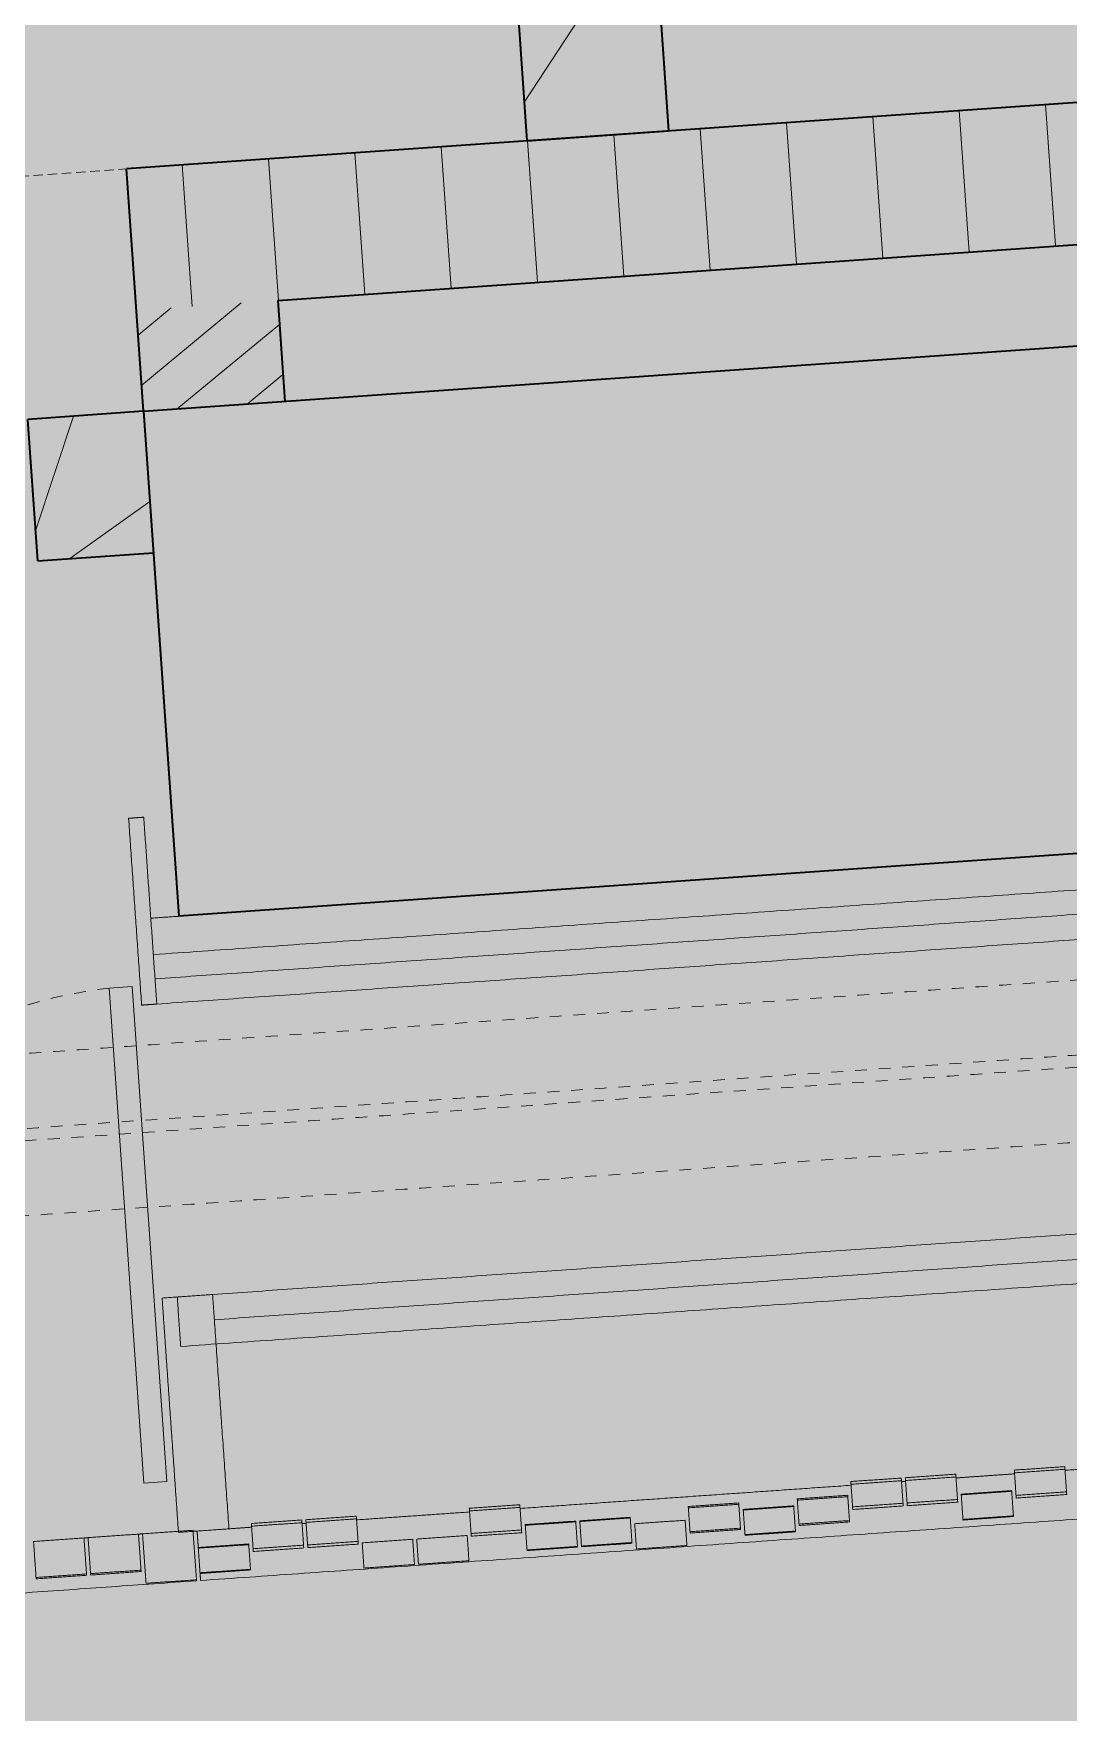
# Model space of a CAD drawing. Header units: millimetres. Extents: x 833941507 to 1669051331, y 817666127 to 1636299673.
# Drawn here: x 834528820 to 834529843, y 817994362 to 817996021 of the extents above; entities that cross this region are included whole.
import ezdxf

# ---------------------------------------------------------------- set-up
doc = ezdxf.new("R2010")
doc.units = ezdxf.units.MM
doc.header["$LTSCALE"] = 3
for name, pattern in [('B0606', [0.7813, 0.39065, -0.39065]), ('B0701', [2.34375, 1.5625, -0.78125]), ('B0703', [4.6875, 3.125, -1.5625])]:
    doc.linetypes.add(name, pattern=pattern)
for name, color, linetype, lineweight in [('Hatch (LTC&CB)', 252, 'Continuous', 35), ('UAJ-05SYMB-a', 1, 'Continuous', 9), ('UAJ-22INWA', 6, 'Continuous', 35), ('UAJ-22INWA-a', 1, 'Continuous', 13), ('UAJ-22INWA-h', 251, 'Continuous', 9), ('UAJ-23FLOR-h', 251, 'Continuous', 9), ('UAJ-23FLOR-y', 8, 'B0701', 9), ('UAJ-25CEIL-z', 8, 'B0703', 9)]:
    doc.layers.add(name, color=color, linetype=linetype, lineweight=lineweight)
doc.layers.add('UAJ-22INWA-$', color=32, linetype='Continuous', plot=False)

# ---------------------------------------------------------------- blocks, each defined once
blk = doc.blocks.new('*U560')
at = {"layer": 'UAJ-22INWA-h'}
h = blk.add_hatch(dxfattribs=at)
h.set_pattern_fill('ANSI31', color=256, scale=20)
h.set_pattern_definition([(45, (-60.00000169443524, -786.0468961356465), (-44.90128060534576, 44.90128060534577), [])])
h.paths.add_polyline_path([(-6.639700700361573e-08, 56.97648191072732), (3.985192336131149e-07, 156.9766229756714), (139.9999984911706, 156.97662270149), (139.9999985030915, 56.97648199417382)])
at = {"layer": 'UAJ-22INWA'}
for p, q in [((8.261460492775571e-08, 56.97648214914589), (2.495076216817437e-07, 156.9766227372528)), ((139.9999985656764, 156.9766227014782), (139.999998500707, -83.01935739193331))]:
    blk.add_line(p, q, dxfattribs=at)
blk = doc.blocks.new('*U570')
at = {"layer": 'UAJ-22INWA-h'}
h = blk.add_hatch(dxfattribs=at)
h.set_pattern_fill('ANSI31', color=256, scale=20)
h.set_pattern_definition([(45, (-60.00000079823067, -8303.956106067506), (-44.90128060534576, 44.90128060534577), [])])
h.paths.add_polyline_path([(4.682520398091583e-07, -4427.984635119215), (7.600747551350651e-07, -2875.971469926245), (139.9999988527261, -2875.971470200427), (139.9999990377406, -4427.984635035769)])
at = {"layer": 'UAJ-22INWA'}
for p, q in [((139.9999989272319, -2875.971470208633), (139.9999990228394, -4427.9846349779)), ((6.089190015683163e-07, -4287.984636463762), (6.194077929336228e-07, -3015.971461161401))]:
    blk.add_line(p, q, dxfattribs=at)
blk = doc.blocks.new('*U622')
at = {"layer": 'UAJ-22INWA-h'}
h = blk.add_hatch(dxfattribs=at)
h.set_pattern_fill('ANSI32', color=256, scale=20)
h.set_pattern_definition([(45, (-60.00000161199017, -1477.64632313141), (-134.7038418160373, 134.7038418160373), []), (45, (29.80259838800984, -1477.64632313141), (-134.7038418160373, 134.7038418160373), [])])
h.paths.add_polyline_path([(8.926647865337145e-08, -1248.823420473177), (3.253008173942362e-07, 771.1770983638125), (139.9999984179522, 771.1770980896308), (139.999998658755, -1248.82342038973)])
at = {"layer": 'UAJ-22INWA'}
for p, q in [((139.999998479941, 911.1770992289221), (139.9999986438538, -1248.82342033186)), ((2.382780905847426e-07, -1248.823420234758), (1.762892054508218e-07, 771.1770983274464))]:
    blk.add_line(p, q, dxfattribs=at)
blk.add_lwpolyline([(8.926647865337145e-08, -1248.823420473177), (139.999998658755, -1248.823420485098)], dxfattribs=at)
blk = doc.blocks.new('Finish Walls')
at = {"layer": 'UAJ-05SYMB-a', "linetype": 'B0606', "ltscale": 10}
blk.add_arc((834528952.7964498, 817994590.1749693), 490.988331285366, 96.78176084568179, 183.9503964098852, dxfattribs=at)
at = {"layer": 'UAJ-22INWA-a'}
blk.add_lwpolyline([(834528928.9880449, 817994588.9208931), (834528951.7821555, 817994590.5143762), (834528917.610795, 817995079.3214117), (834528894.8166844, 817995077.7279286)], close=True, dxfattribs=at)
for points, degree in [([(834528914.0173751, 817995245.4748007), (834528921.4991155, 817995245.9978317), (834528928.9808558, 817995246.5208627)], 2), ([(834528926.9188046, 817995060.9252515), (834528920.4680904, 817995153.2000251), (834528914.0173761, 817995245.4747986)], 2), ([(834528940.1388174, 817995086.9108948), (834528934.5598371, 817995166.7158777), (834528928.9808568, 817995246.5208606)], 2), ([(834530236.9852836, 817995177.5704082), (834529588.5620522, 817995132.2406516), (834528940.1388208, 817995086.910895)], 2), ([(834528941.8822576, 817995061.9717605), (834529590.305489, 817995107.3015171), (834530238.7287203, 817995152.6312737)], 2), ([(834528941.8818367, 817995061.9777808), (834528941.0103288, 817995074.4443378), (834528940.1388208, 817995086.910895)], 2), ([(834528941.8822861, 817995061.9713157), (834528934.4005457, 817995061.4482847), (834528926.9188054, 817995060.9252537)], 2), ([(834528997.0208706, 817994775.1191803), (834529627.9867088, 817994819.2285314), (834530258.952547, 817994863.3378823)], 2), ([(834530260.6959838, 817994838.3987478), (834529629.7301456, 817994794.2893969), (834528998.7643073, 817994750.1800458)], 2), ([(834528947.1426401, 817994771.6317052), (834528972.0817746, 817994773.3751419), (834528997.0209091, 817994775.1185786)], 2), ([(834528997.0208706, 817994775.1191803), (834528997.8925889, 817994762.6496131), (834528998.7643073, 817994750.1800458)], 2), ([(834528963.3217715, 817994540.1960151), (834528955.2322065, 817994655.9138632), (834528947.1426414, 817994771.6317112)], 2), ([(834528965.5197645, 817994723.7974238), (834528963.8111966, 817994748.2377757), (834528962.1026285, 817994772.6781274)], 2), ([(834529013.2000405, 817994543.6828885), (834529005.9821458, 817994646.9318562), (834528998.7642511, 817994750.1808238)], 2), ([(834529951.3761523, 817994609.2691934), (834529895.5107408, 817994605.3637727), (834529839.6453291, 817994601.4583521)], 2), ([(834529677.7819104, 817994593.8489932), (834529652.842776, 817994592.1055565), (834529627.9036415, 817994590.3621197)], 2), ([(834529679.5253472, 817994568.9098587), (834529678.6536288, 817994581.379426), (834529677.7819104, 817994593.8489932)], 2), ([(834529731.6504409, 817994597.6148165), (834529706.7113065, 817994595.8713799), (834529681.772172, 817994594.127943)], 2), ([(834529681.772172, 817994594.127943), (834529682.6438904, 817994581.6583759), (834529683.5156088, 817994569.1888086)], 2), ([(834529731.8385308, 817994594.9242706), (834529706.8993963, 817994593.1808338), (834529681.9602618, 817994591.4373971)], 2), ([(834529733.3938776, 817994572.6756822), (834529732.5221593, 817994585.1452494), (834529731.6504409, 817994597.6148165)], 2), ([(834529789.7670602, 817994597.9714785), (834529760.8376641, 817994595.9490919), (834529731.9082682, 817994593.9267052)], 2), ([(834529839.3875018, 817994605.1464634), (834529814.4483674, 817994603.4030266), (834529789.5092329, 817994601.6595899)], 2), ([(834529789.5092329, 817994601.6595899), (834529790.3809513, 817994589.1900226), (834529791.2526697, 817994576.7204554)], 2), ([(834529839.5755917, 817994602.4559174), (834529814.6364572, 817994600.7124807), (834529789.6973227, 817994598.9690439)], 2), ([(834529841.1309386, 817994580.2073289), (834529840.2592202, 817994592.6768962), (834529839.3875018, 817994605.1464634)], 2), ([(834529628.1627941, 817994586.674101), (834529464.5621111, 817994575.2371585), (834529300.9614282, 817994563.8002162)], 2), ([(834529624.8442708, 817994576.7671657), (834529599.9051363, 817994575.0237288), (834529574.9660019, 817994573.280292)], 2), ([(834529624.9383194, 817994575.4218392), (834529599.999185, 817994573.6784025), (834529575.0600505, 817994571.9349657)], 2), ([(834529626.5877075, 817994551.8280312), (834529625.7159892, 817994564.2975984), (834529624.8442708, 817994576.7671657)], 2), ([(834529627.9036415, 817994590.3621197), (834529628.7753599, 817994577.8925525), (834529629.6470783, 817994565.4229852)], 2), ([(834529677.9700003, 817994591.1584473), (834529653.0308658, 817994589.4150105), (834529628.0917313, 817994587.6715738)], 2), ([(834529682.0299993, 817994590.4398317), (834529680.0354398, 817994590.3003967), (834529678.0408804, 817994590.1609617)], 2), ([(834529786.9153109, 817994581.406587), (834529761.9761764, 817994579.6631503), (834529737.0370419, 817994577.9197135)], 2), ([(834529737.0370419, 817994577.9197135), (834529737.9087603, 817994565.4501463), (834529738.7804787, 817994552.980579)], 2), ([(834529786.9623357, 817994580.7339172), (834529762.0232012, 817994578.9904804), (834529737.0840667, 817994577.2470437)], 2), ([(834529788.6587477, 817994556.4674525), (834529787.7870293, 817994568.9370198), (834529786.9153109, 817994581.406587)], 2), ([(834529841.1309386, 817994580.2073289), (834529816.1918042, 817994578.4638922), (834529791.2526697, 817994576.7204554)], 2), ([(834529791.4407594, 817994574.0299094), (834529791.3440678, 817994575.4130436), (834529791.2721434, 817994576.4418917), (834529791.2526697, 817994576.7204554)], 3), ([(834529841.3190284, 817994577.516783), (834529816.3798939, 817994575.7733462), (834529791.4407594, 817994574.0299094)], 2), ([(834529841.1309386, 817994580.2073289), (834529841.1504123, 817994579.9287653), (834529841.2223368, 817994578.8999171), (834529841.3190284, 817994577.516783)], 3), ([(834529251.0833418, 817994560.3133554), (834529195.2188874, 817994556.4080017), (834529139.3544331, 817994552.5026479)], 2), ([(834529300.7021972, 817994567.4882294), (834529275.7630627, 817994565.7447927), (834529250.8239282, 817994564.0013559)], 2), ([(834529250.8239282, 817994564.0013559), (834529251.6956466, 817994551.5317887), (834529252.567365, 817994539.0622214)], 2), ([(834529300.890287, 817994564.7976835), (834529275.9511526, 817994563.0542467), (834529251.0120181, 817994561.31081)], 2), ([(834529302.445634, 817994542.5490949), (834529301.5739156, 817994555.0186622), (834529300.7021972, 817994567.4882294)], 2), ([(834529517.1072099, 817994569.2355188), (834529492.1680754, 817994567.492082), (834529467.228941, 817994565.7486453)], 2), ([(834529467.228941, 817994565.7486453), (834529468.1006594, 817994553.279078), (834529468.9723777, 817994540.8095108)], 2), ([(834529517.2012585, 817994567.8901925), (834529492.2621241, 817994566.1467557), (834529467.3229896, 817994564.403319)], 2), ([(834529518.8506466, 817994544.2963843), (834529517.9789282, 817994556.7659515), (834529517.1072099, 817994569.2355188)], 2), ([(834529571.441189, 817994566.3432934), (834529546.5020546, 817994564.5998567), (834529521.5629201, 817994562.8564199)], 2), ([(834529521.5629201, 817994562.8564199), (834529522.4346385, 817994550.3868527), (834529523.3063568, 817994537.9172854)], 2), ([(834529571.4882138, 817994565.6706237), (834529546.5490793, 817994563.9271868), (834529521.6099448, 817994562.18375)], 2), ([(834529573.1846257, 817994541.404159), (834529572.3129075, 817994553.8737262), (834529571.441189, 817994566.3432934)], 2), ([(834529574.9660019, 817994573.280292), (834529575.8377203, 817994560.8107249), (834529576.7094387, 817994548.3411576)], 2), ([(834529679.5253472, 817994568.9098587), (834529654.5862128, 817994567.166422), (834529629.6470783, 817994565.4229852)], 2), ([(834529629.8351681, 817994562.7324393), (834529629.7384764, 817994564.1155735), (834529629.6665521, 817994565.1444216), (834529629.6470783, 817994565.4229852)], 3), ([(834529679.713437, 817994566.2193128), (834529654.7743026, 817994564.475876), (834529629.8351681, 817994562.7324393)], 2), ([(834529679.5253472, 817994568.9098587), (834529679.5448209, 817994568.6312951), (834529679.6167454, 817994567.602447), (834529679.713437, 817994566.2193128)], 3), ([(834529733.3938776, 817994572.6756822), (834529708.4547433, 817994570.9322454), (834529683.5156088, 817994569.1888086)], 2), ([(834529683.7036985, 817994566.4982626), (834529683.6070068, 817994567.8813969), (834529683.5350825, 817994568.910245), (834529683.5156088, 817994569.1888086)], 3), ([(834529733.5819675, 817994569.9851362), (834529708.642833, 817994568.2416993), (834529683.7036985, 817994566.4982626)], 2), ([(834529733.3938776, 817994572.6756822), (834529733.4133514, 817994572.3971184), (834529733.4852757, 817994571.3682704), (834529733.5819675, 817994569.9851362)], 3), ([(834528927.8008353, 817994538.7158695), (834528952.7399697, 817994540.4593064), (834528977.6791042, 817994542.202743)], 2), ([(834529013.2000426, 817994543.6828825), (834528988.2609081, 817994541.9394459), (834528963.3217736, 817994540.1960092)], 2), ([(834528977.6791042, 817994542.202743), (834528979.3876723, 817994517.7623913), (834528981.0962403, 817994493.3220395)], 2), ([(834529035.607949, 817994545.249973), (834529024.4039748, 817994544.4667293), (834529013.2000004, 817994543.6834855)], 2), ([(834529085.2280754, 817994552.4249358), (834529060.2889409, 817994550.6814991), (834529035.3498064, 817994548.9380623)], 2), ([(834529035.3498064, 817994548.9380623), (834529036.2215248, 817994536.4684951), (834529037.0932432, 817994523.9989278)], 2), ([(834529085.4161652, 817994549.7343899), (834529060.4770308, 817994547.9909531), (834529035.5378963, 817994546.2475164)], 2), ([(834529086.9715121, 817994527.4858013), (834529086.0997938, 817994539.9553686), (834529085.2280754, 817994552.4249358)], 2), ([(834529089.4761641, 817994549.0157744), (834529087.4810997, 817994548.876304), (834529085.4860353, 817994548.7368338)], 2), ([(834529139.0966059, 817994556.1907592), (834529114.1574714, 817994554.4473225), (834529089.2183369, 817994552.7038857)], 2), ([(834529089.2183369, 817994552.7038857), (834529090.0900552, 817994540.2343185), (834529090.9617736, 817994527.7647512)], 2), ([(834529139.2846956, 817994553.5002133), (834529114.3455611, 817994551.7567765), (834529089.4064267, 817994550.0133398)], 2), ([(834529140.8400426, 817994531.2516247), (834529139.9683242, 817994543.721192), (834529139.0966059, 817994556.1907592)], 2), ([(834529302.445634, 817994542.5490949), (834529277.5064995, 817994540.8056582), (834529252.567365, 817994539.0622214)], 2), ([(834529302.445634, 817994542.5490949), (834529302.4651077, 817994542.2705313), (834529302.5370321, 817994541.2416832), (834529302.6337237, 817994539.858549)], 3), ([(834529355.9670671, 817994551.2799999), (834529331.0279326, 817994549.536563), (834529306.0887983, 817994547.7931263)], 2), ([(834529306.0887983, 817994547.7931263), (834529306.9605166, 817994535.323559), (834529307.832235, 817994522.8539919)], 2), ([(834529356.014092, 817994550.60733), (834529331.0749575, 817994548.8638933), (834529306.135823, 817994547.1204565)], 2), ([(834529357.7105039, 817994526.3408654), (834529356.8387855, 817994538.8104326), (834529355.9670671, 817994551.2799999)], 2), ([(834529409.8355976, 817994555.0458232), (834529384.8964632, 817994553.3023865), (834529359.9573287, 817994551.5589497)], 2), ([(834529359.9573287, 817994551.5589497), (834529360.8290471, 817994539.0893825), (834529361.7007655, 817994526.6198152)], 2), ([(834529409.8826224, 817994554.3731534), (834529384.9434879, 817994552.6297166), (834529360.0043535, 817994550.88628)], 2), ([(834529411.5790344, 817994530.1066887), (834529410.707316, 817994542.576256), (834529409.8355976, 817994555.0458232)], 2), ([(834529464.1695777, 817994552.1535845), (834529439.2304432, 817994550.4101478), (834529414.2913088, 817994548.666711)], 2), ([(834529414.2913088, 817994548.666711), (834529415.1630272, 817994536.1971438), (834529416.0347455, 817994523.7275765)], 2), ([(834529465.9130144, 817994527.2144501), (834529465.0412961, 817994539.6840173), (834529464.1695777, 817994552.1535845)], 2), ([(834529518.8506466, 817994544.2963843), (834529493.9115121, 817994542.5529475), (834529468.9723777, 817994540.8095108)], 2), ([(834529518.9446952, 817994542.951058), (834529494.0055608, 817994541.2076212), (834529469.0664263, 817994539.4641845)], 2), ([(834529518.8506466, 817994544.2963843), (834529518.8603835, 817994544.1571028), (834529518.8963472, 817994543.6426579), (834529518.9446952, 817994542.951058)], 3), ([(834529626.5877075, 817994551.8280312), (834529601.648573, 817994550.0845944), (834529576.7094387, 817994548.3411576)], 2), ([(834529576.8034873, 817994546.9958313), (834529576.7551391, 817994547.6874311), (834529576.7191755, 817994548.201876), (834529576.7094387, 817994548.3411576)], 3), ([(834529626.6817561, 817994550.4827048), (834529601.7426218, 817994548.7392681), (834529576.8034873, 817994546.9958313)], 2), ([(834529626.5877075, 817994551.8280312), (834529626.5974444, 817994551.6887496), (834529626.6334081, 817994551.1743046), (834529626.6817561, 817994550.4827048)], 3), ([(834529788.6587477, 817994556.4674525), (834529763.7196132, 817994554.7240158), (834529738.7804787, 817994552.980579)], 2), ([(834529738.8275034, 817994552.3079093), (834529738.8033291, 817994552.6537132), (834529738.7853471, 817994552.9109383), (834529738.7804787, 817994552.980579)], 3), ([(834529788.7057724, 817994555.7947828), (834529763.7666379, 817994554.051346), (834529738.8275034, 817994552.3079093)], 2), ([(834529788.6587477, 817994556.4674525), (834529788.6636161, 817994556.3978118), (834529788.6815981, 817994556.1405867), (834529788.7057724, 817994555.7947828)], 3), ([(834528820.0637743, 817994531.1842227), (834528845.0029088, 817994532.9276595), (834528869.9420433, 817994534.6710962)], 2), ([(834528822.5500121, 817994495.6196301), (834528821.3068932, 817994513.4019264), (834528820.0637743, 817994531.1842227)], 2), ([(834528873.9367249, 817994534.9503552), (834528871.9393841, 817994534.8107257), (834528869.9420433, 817994534.6710962)], 2), ([(834528869.9420433, 817994534.6710962), (834528871.1851622, 817994516.8887999), (834528872.4282811, 817994499.1065036)], 2), ([(834528873.9323049, 817994534.9500462), (834528898.8714393, 817994536.6934829), (834528923.8105738, 817994538.4369197)], 2), ([(834528876.4185426, 817994499.3854535), (834528875.1754237, 817994517.1677498), (834528873.9323049, 817994534.9500462)], 2), ([(834528927.8023885, 817994538.7159781), (834528925.8064811, 817994538.5764489), (834528923.8105738, 817994538.4369197)], 2), ([(834528923.8105738, 817994538.4369197), (834528925.0536927, 817994520.6546233), (834528926.2968116, 817994502.872327)], 2), ([(834528931.2179713, 817994489.835166), (834528929.5094033, 817994514.2755177), (834528927.8008353, 817994538.7158695)], 2), ([(834528982.8776155, 817994525.1981859), (834528982.3083594, 817994533.3411567), (834528981.7391032, 817994541.4841275)], 2), ([(834529032.7558844, 817994528.6850594), (834529007.8167499, 817994526.9416227), (834528982.8776155, 817994525.1981859)], 2), ([(834528982.8776155, 817994525.1981859), (834528983.7493339, 817994512.7286187), (834528984.6210523, 817994500.2590514)], 2), ([(834529032.8029091, 817994528.0123897), (834529007.8637747, 817994526.2689528), (834528982.9246402, 817994524.5255162)], 2), ([(834529034.4993211, 817994503.745925), (834529033.6276028, 817994516.2154922), (834529032.7558844, 817994528.6850594)], 2), ([(834529086.9715121, 817994527.4858013), (834529062.0323777, 817994525.7423646), (834529037.0932432, 817994523.9989278)], 2), ([(834529086.9715121, 817994527.4858013), (834529086.9909859, 817994527.2072377), (834529087.0629102, 817994526.1783897), (834529087.1596019, 817994524.7952554)], 3), ([(834529140.8400426, 817994531.2516247), (834529115.9009081, 817994529.508188), (834529090.9617736, 817994527.7647512)], 2), ([(834529091.1498635, 817994525.0742053), (834529091.0531718, 817994526.4573395), (834529090.9812474, 817994527.4861876), (834529090.9617736, 817994527.7647512)], 3), ([(834529141.0281324, 817994528.5610788), (834529116.088998, 817994526.817642), (834529091.1498635, 817994525.0742053)], 2), ([(834529140.8400426, 817994531.2516247), (834529140.8595164, 817994530.9730611), (834529140.9314407, 817994529.944213), (834529141.0281324, 817994528.5610788)], 3), ([(834529194.8269254, 817994533.3244675), (834529169.8877909, 817994531.5810308), (834529144.9486564, 817994529.837594)], 2), ([(834529144.9486564, 817994529.837594), (834529145.8203748, 817994517.3680269), (834529146.6920933, 817994504.8984596)], 2), ([(834529196.5703621, 817994508.3853331), (834529195.6986438, 817994520.8549004), (834529194.8269254, 817994533.3244675)], 2), ([(834529248.6954559, 817994537.0902909), (834529223.7563214, 817994535.3468542), (834529198.817187, 817994533.6034174)], 2), ([(834529198.817187, 817994533.6034174), (834529199.6889052, 817994521.1338502), (834529200.5606236, 817994508.6642829)], 2), ([(834529250.4388926, 817994512.1511564), (834529249.5671742, 817994524.6207237), (834529248.6954559, 817994537.0902909)], 2), ([(834529252.7554548, 817994536.3716755), (834529252.6587632, 817994537.7548097), (834529252.5868387, 817994538.7836578), (834529252.567365, 817994539.0622214)], 3), ([(834529302.6337237, 817994539.858549), (834529277.6945893, 817994538.1151122), (834529252.7554548, 817994536.3716755)], 2), ([(834529357.7105039, 817994526.3408654), (834529332.7713695, 817994524.5974286), (834529307.832235, 817994522.8539919)], 2), ([(834529357.7575287, 817994525.6681955), (834529332.8183942, 817994523.9247588), (834529307.8792597, 817994522.181322)], 2), ([(834529357.7105039, 817994526.3408654), (834529357.7153723, 817994526.2712246), (834529357.7333543, 817994526.0139996), (834529357.7575287, 817994525.6681955)], 3), ([(834529411.5790344, 817994530.1066887), (834529386.6399, 817994528.363252), (834529361.7007655, 817994526.6198152)], 2), ([(834529361.7477902, 817994525.9471455), (834529361.7236159, 817994526.2929494), (834529361.7056339, 817994526.5501745), (834529361.7007655, 817994526.6198152)], 3), ([(834529411.6260592, 817994529.434019), (834529386.6869247, 817994527.6905822), (834529361.7477902, 817994525.9471455)], 2), ([(834529411.5790344, 817994530.1066887), (834529411.5839028, 817994530.0370481), (834529411.6018848, 817994529.779823), (834529411.6260592, 817994529.434019)], 3), ([(834529465.9130144, 817994527.2144501), (834529440.9738799, 817994525.4710133), (834529416.0347455, 817994523.7275765)], 2), ([(834529469.0664263, 817994539.4641845), (834529469.0180782, 817994540.1557842), (834529468.9821146, 817994540.6702293), (834529468.9723777, 817994540.8095108)], 3), ([(834529573.1846257, 817994541.404159), (834529548.2454913, 817994539.6607223), (834529523.3063568, 817994537.9172854)], 2), ([(834529523.3533816, 817994537.2446157), (834529523.3292073, 817994537.5904197), (834529523.3112253, 817994537.8476447), (834529523.3063568, 817994537.9172854)], 3), ([(834529573.2316506, 817994540.7314892), (834529548.2925161, 817994538.9880524), (834529523.3533816, 817994537.2446157)], 2), ([(834529573.1846257, 817994541.404159), (834529573.1894943, 817994541.3345182), (834529573.2074763, 817994541.0772932), (834529573.2316506, 817994540.7314892)], 3), ([(834529037.281333, 817994521.3083819), (834529037.1846412, 817994522.6915162), (834529037.1127169, 817994523.7203642), (834529037.0932432, 817994523.9989278)], 3), ([(834529087.1596019, 817994524.7952554), (834529062.2204674, 817994523.0518186), (834529037.281333, 817994521.3083819)], 2), ([(834529250.4388926, 817994512.1511564), (834529225.4997581, 817994510.4077197), (834529200.5606236, 817994508.6642829)], 2), ([(834529307.8792597, 817994522.181322), (834529307.8550854, 817994522.5271261), (834529307.8371034, 817994522.7843511), (834529307.832235, 817994522.8539919)], 3), ([(834528872.4282811, 817994499.1065036), (834528847.4891466, 817994497.3630668), (834528822.5500121, 817994495.6196301)], 2), ([(834528822.6440607, 817994494.2743037), (834528822.5957127, 817994494.9659035), (834528822.559749, 817994495.4803485), (834528822.5500121, 817994495.6196301)], 3), ([(834528872.5223297, 817994497.7611773), (834528847.5831952, 817994496.0177405), (834528822.6440607, 817994494.2743037)], 2), ([(834528872.5223297, 817994497.7611773), (834528872.4739816, 817994498.452777), (834528872.438018, 817994498.9672221), (834528872.4282811, 817994499.1065036)], 3), ([(834528926.2968116, 817994502.872327), (834528901.3576771, 817994501.1288902), (834528876.4185426, 817994499.3854535)], 2), ([(834528876.5125912, 817994498.0401272), (834528876.464243, 817994498.7317269), (834528876.4282795, 817994499.246172), (834528876.4185426, 817994499.3854535)], 3), ([(834528926.3908602, 817994501.5270007), (834528901.4517257, 817994499.7835639), (834528876.5125912, 817994498.0401272)], 2), ([(834528926.2968116, 817994502.872327), (834528926.3065484, 817994502.7330455), (834528926.342512, 817994502.2186005), (834528926.3908602, 817994501.5270007)], 3), ([(834528981.0962403, 817994493.3220395), (834528956.1571058, 817994491.5786028), (834528931.2179713, 817994489.835166)], 2), ([(834528981.0962293, 817994493.3221967), (834528981.1311035, 817994492.8233354), (834528981.1659777, 817994492.3244741)], 2), ([(834529034.4993211, 817994503.745925), (834529009.5601866, 817994502.0024883), (834528984.6210523, 817994500.2590514)], 2), ([(834528984.668077, 817994499.5863817), (834528984.6439027, 817994499.9321856), (834528984.6259207, 817994500.1894108), (834528984.6210523, 817994500.2590514)], 3), ([(834528985.1562393, 817994492.603424), (834528984.9120592, 817994496.0963175), (834528984.6678792, 817994499.5892111)], 2), ([(834529034.546346, 817994503.0732552), (834529009.6072115, 817994501.3298184), (834528984.668077, 817994499.5863817)], 2), ([(834529034.4993211, 817994503.745925), (834529034.5041896, 817994503.6762843), (834529034.5221716, 817994503.4190592), (834529034.546346, 817994503.0732552)], 3), ([(834529196.5703621, 817994508.3853331), (834529171.6312276, 817994506.6418964), (834529146.6920933, 817994504.8984596)], 2)]:
    blk.add_open_spline(points, degree=degree, dxfattribs=at)
at = {"layer": 'UAJ-22INWA-h'}
for points in [[(834530484.7029262, 817995218.9463865), (834529711.585711, 817995164.899564), (834528938.468496, 817995110.8527417)], [(834528935.9586604, 817995146.7651447), (834528958.4001082, 817995148.333974), (834528980.8415561, 817995149.9028033)], [(834530511.7610278, 817994831.8915464), (834529738.6403961, 817994777.844485), (834528965.5197645, 817994723.7974238)], [(834530527.9401578, 817994600.4558516), (834529756.5481985, 817994546.5296377), (834528985.1562393, 817994492.603424)], [(834528981.1659777, 817994492.3244741), (834528309.8044777, 817994445.3911566), (834527638.4429778, 817994398.457839)]]:
    blk.add_open_spline(points, degree=2, dxfattribs=at)
at = {"layer": 'UAJ-23FLOR-y', "linetype": 'B0606', "ltscale": 10}
for points in [[(834527340.6455269, 817994836.1505045), (834530454.4584793, 817995053.8299097), (834533568.2714316, 817995271.509315)], [(834533569.1082811, 817995259.5385305), (834530455.295329, 817995041.8591251), (834527341.4823767, 817994824.17972)], [(834530370.9016461, 817995122.169248), (834528853.1933001, 817995016.0697954), (834527335.4849542, 817994909.9703425)], [(834530382.0636159, 817994962.5590652), (834528450.1045508, 817994827.5003104), (834527346.6429495, 817994750.3598821)]]:
    blk.add_open_spline(points, degree=2, dxfattribs=at)
blk = doc.blocks.new('LRR-B01-WALL FINISH')
blk.add_blockref('Finish Walls', (0, 0))
blk = doc.blocks.new('*U939')
at = {"layer": 'UAJ-22INWA-h'}
h = blk.add_hatch(dxfattribs=at)
h.set_pattern_fill('ANSI32', color=256, scale=20)
h.set_pattern_definition([(45, (-60.00000193873501, 1263.287818104566), (-134.7038418160373, 134.7038418160373), []), (45, (29.802598061265, 1263.287818104566), (-134.7038418160373, 134.7038418160373), [])])
h.paths.add_polyline_path([(-1.87674118024006e-07, 1074.322557759849), (2.754965748863469e-07, 1188.965261366763), (139.9999983681479, 1188.965261092582), (139.9999983818144, 1074.322557843295)])
at = {"layer": 'UAJ-22INWA'}
for p, q in [((-3.866250609263487e-08, 1074.322557998267), (1.264849629342069e-07, 1188.965261476789)), ((139.9999984426537, 1188.965261084377), (139.9999983669132, 1074.322557901165))]:
    blk.add_line(p, q, dxfattribs=at)
blk.add_lwpolyline([(-1.87674118024006e-07, 1074.322557759849), (139.9999983818144, 1074.322557747927)], dxfattribs=at)
blk = doc.blocks.new('GBP-LTC-LB01')
at = {"layer": 'UAJ-23FLOR-h'}
h = blk.add_hatch(dxfattribs=at)
h.set_pattern_fill('EARTH,_O', color=256, scale=180, angle=45.00000010501341)
h.set_pattern_definition([(48.99890852053534, (834576001.761157, 818046085.3420337), (-112.7268618952272, 1612.510668059984), [1143, -1143]), (48.99890852053534, (834575678.2791204, 818046366.5514973), (-112.7268618952272, 1612.510668059984), [1143, -1143]), (48.99890852053534, (834575354.7970834, 818046647.760961), (-112.7268618952272, 1612.510668059984), [1143, -1143]), (138.9989085205353, (834575340.7062259, 818046849.3247945), (-1612.510668059984, -112.7268618952272), [1143, -1143]), (138.9989085205353, (834575621.9156895, 818047172.8068315), (-1612.510668059984, -112.7268618952272), [1143, -1143]), (138.9989085205353, (834575903.1251531, 818047496.2888683), (-1612.510668059984, -112.7268618952272), [1143, -1143])])
h.paths.add_polyline_path([(834572173.0526648, 818200349.1682475), (834310583.7401848, 818182062.0839702), (834331502.2393942, 817882831.6918911), (834364939.6873164, 817885169.2259957), (834473095.7001734, 818011283.5998719), (834480533.7001572, 818020120.3998857), (834485095.050147, 818025709.5498941), (834491375.7001324, 818033618.9999057), (834497063.4001188, 818041012.999916), (834493145.8001142, 818043678.6999089), (834512788.5000582, 818074029.2499447), (834518712.4500408, 818083675.2499557), (834526231.3000174, 818096325.0999695), (834534646.0499907, 818111073.0499848), (834545955.9999523, 818131981.3000056), (834557204.5999117, 818154198.8000262), (834564039.9998856, 818168496.8000388), (834570941.1648417, 818183576.4266495), (834578367.7999997, 818200696.3)])
h.paths.add_polyline_path([(834382131.3063979, 817956469.9755309), (834418268.7298656, 817958996.0684958), (834422062.4129677, 817963855.9029621), (834428403.0430198, 817964299.3786768), (834467239.2037573, 818010695.5815835), (834466445.2064853, 818021738.794587), (834476097.7213831, 818035709.0329579), (834485267.1005058, 818048983.1978921), (834487014.8928652, 818051460.4309663), (834497268.3342452, 818067303.4232484), (834492893.3757939, 818129890.0851053), (834448056.5937514, 818126755.6608665), (834416896.5816393, 818105052.1136897), (834382061.3702741, 818080788.9948437), (834386167.4497714, 818022059.1642565), (834377588.3843737, 818021459.4669156)], flags=16)
edge = h.paths.add_edge_path(flags=16)
edge.add_line((834540292.2872467, 818142076.0699883), (834533466.3205868, 818141614.1342163))
edge.add_line((834533466.3205867, 818141614.1342163), (834523258.01233, 818143862.7104174))
edge.add_line((834523258.01233, 818143862.7104174), (834525896.867722, 818155838.9349334))
edge.add_arc((834558382.4304729, 818267025.4493066), 115835.0239163238, 237.2183980957774, 253.7131265722631, ccw=False)
edge.add_line((834495664.9154892, 818169638.2526121), (834498267.5884769, 818132356.9750829))
edge.add_line((834498267.5884771, 818132356.9750829), (834496346.4194225, 818130135.0090942))
edge.add_line((834496346.4194226, 818130135.0090942), (834492879.879452, 818129892.6713651))
edge.add_line((834492879.8794518, 818129892.6713651), (834494229.5832878, 818110587.6218635))
edge.add_line((834494229.5832882, 818110587.6218635), (834496326.133695, 818110708.3844534))
edge.add_line((834496326.1336946, 818110708.3844534), (834498420.2073777, 818080753.5549031))
edge.add_line((834498420.2073779, 818080753.5549031), (834498046.1188868, 818080727.4032354))
edge.add_line((834498046.118887, 818080727.4032354), (834498254.5151165, 818077746.3837949))
edge.add_line((834498254.5151162, 818077746.3837949), (834503061.0860548, 818078082.4001414))
edge.add_line((834503061.0860548, 818078082.4001414), (834504979.5219883, 818081212.101532))
edge.add_line((834504979.5219884, 818081212.101532), (834509429.0185915, 818088470.9260026))
edge.add_line((834509429.0185914, 818088470.9260026), (834515217.1570119, 818097913.5886871))
edge.add_line((834515217.157012, 818097913.5886871), (834526067.4346461, 818116415.5426326))
edge.add_line((834526067.4346461, 818116415.5426326), (834532489.1994565, 818127888.6839589))
edge.add_line((834532489.1994562, 818127888.6839589), (834534830.89787, 818132146.3035389))
edge.add_line((834534830.8978701, 818132146.3035389), (834540292.2872465, 818142076.0699883))
h = blk.add_hatch(dxfattribs=at)
h.set_pattern_fill('EARTH,_O', color=256, scale=180, angle=45.00000010501341)
h.set_pattern_definition([(45.00000010501341, (-1082349.699177861, 54794.90315568447), (-2.96267069188616e-06, 1616.446101792448), [1143, -1143]), (45.00000010501341, (-1082652.782822503, 55097.98679921505), (-2.96267069188616e-06, 1616.446101792448), [1143, -1143]), (45.00000010501341, (-1082955.866467144, 55401.07044274564), (-2.96267069188616e-06, 1616.446101792448), [1143, -1143]), (135.0000001050134, (-1082955.866467515, 55603.12620546969), (-1616.446101792448, -2.96267069188616e-06), [1143, -1143]), (135.0000001050134, (-1082652.782823984, 55906.20985011128), (-1616.446101792448, -2.96267069188616e-06), [1143, -1143]), (135.0000001050134, (-1082349.699180454, 56209.29349475286), (-1616.446101792448, -2.96267069188616e-06), [1143, -1143])])
h.paths.add_polyline_path([(834669469.2548146, 818015499.1701102), (834651080.8176275, 818014213.7929552), (834651091.333055, 818014066.030459), (834669479.7621983, 818015351.5226754)], flags=16)
edge = h.paths.add_edge_path()
edge.add_arc((834611763.613195, 818123015.0723449), 22001.28373588376, 94.00071865262937, 118.6886834190998)
edge.add_line((834601201.8916234, 818142315.5004095), (834593918.3367147, 818141228.3801512))
edge.add_arc((834611768.400262, 818123014.0298539), 25502.69251264854, 93.99715914630349, 134.4212748451599, ccw=False)
edge.add_line((834609990.6837641, 818148454.6872638), (834618164.3568528, 818149025.8389109))
edge.add_line((834618164.3568528, 818149025.8389109), (834618408.292444, 818145534.9100552))
edge.add_line((834618408.292444, 818145534.9100552), (834616365.4114578, 818145392.1596863))
edge.add_line((834616365.4114578, 818145392.1596863), (834616609.385029, 818141900.6873076))
edge.add_line((834616609.385029, 818141900.6873076), (834611621.5474902, 818141552.1522465))
edge.add_line((834611621.5474902, 818141552.1522465), (834611377.6128702, 818145043.0672039))
edge.add_line((834611377.6128702, 818145043.0672039), (834610228.6059371, 818144962.7428077))
h.paths.add_polyline_path([(834673232.9366938, 818197365.8783082), (834607546.4897544, 818192773.8917836), (834599172.4998745, 818174435.3001034), (834588349.0999149, 818152374.5000834), (834578621.5499489, 818133890.6500655), (834568418.2999822, 818115665.3000468), (834556456.700019, 818095618.300025), (834546606.4000474, 818080041.600007), (834532219.3000866, 818058623.7499806), (834523692.1501086, 818046595.7499651), (834515683.5001286, 818035708.4999502), (834508244.2001468, 818025929.8999366), (834500656.3001646, 818016266.0999228), (834489786.8001888, 818002934.0999027), (834483448.3002025, 817995421.2998908), (834478637.6002128, 817989841.6998823), (834458453.7502539, 817967379.2998452), (834441506.4997879, 817949096.357832), (834383075.7479855, 817886437.0757562), (834482026.687943, 817893354.5055006), (834551919.0356153, 817920008.6018127), (834634905.1297382, 817930637.1330649), (834634022.9972101, 817939309.3515325), (834633770.0685325, 817941795.8857912), (834633577.6912351, 817943687.0236263), (834508697.0405153, 817930983.6118022), (834507053.464672, 817930191.4384525), (834506409.4608335, 817939426.9553951), (834507656.9383341, 817945566.7269546), (834503417.0808368, 818006767.0327235), (834503064.3680854, 818011762.6720035), (834514052.9096247, 818025791.9353799), (834520784.6504849, 818034889.3491884), (834526318.8615147, 818042436.9444461), (834532381.6860782, 818050705.6283545), (834536345.7196504, 818056472.6778568), (834542258.4127678, 818065225.6191521), (834550405.86193, 818077286.9078631), (834561578.9964366, 818095001.9633045), (834574522.6610527, 818117080.0346472), (834587768.8781933, 818140310.2095475), (834609774.1305691, 818143594.9757913), (834610001.9653326, 818140335.8947712), (834634252.5395212, 818142031.4686226), (834636806.8958616, 818105492.469254), (834642791.4816118, 818105913.7478601), (834646278.5594581, 818056032.5832597), (834640293.170484, 818055614.1586573), (834643382.3380679, 818011424.9081372), (834641138.4146172, 818011267.9554363), (834645775.7848747, 817944927.8676329), (834639048.3570181, 817944243.5239328), (834640362.1165634, 817931328.1108725), (834651070.3910474, 817932706.91456), (834650587.6677916, 817936476.1291044), (834685105.7378002, 817940896.8578628), (834685588.4610578, 817937127.6433052), (834691373.7890701, 817937868.5701854)])
at = {"layer": 'UAJ-25CEIL-z'}
blk.add_line((834527515.3688562, 817995789.1816969), (834528911.9601755, 817995886.8171767), dxfattribs=at)
blk.add_blockref('LRR-B01-WALL FINISH', (0, 0))
at = {"layer": 'UAJ-22INWA'}
for name, p, rotation in [('*U622', (834529220.961267, 817997160.3612491), 3.998908446209916), ('*U560', (834529057.4516424, 817995813.8370473), 183.9988671285784)]:
    blk.add_blockref(name, p, dxfattribs=dict(at, rotation=rotation))
at = {"layer": 'UAJ-22INWA', "xscale": -1}
for name, p, rotation in [('*U570', (834533338.9700767, 817996056.0316081), 273.9989498441466), ('*U939', (834527752.4320257, 817995424.9061565), 273.9989085941808)]:
    blk.add_blockref(name, p, dxfattribs=dict(at, rotation=rotation))
blk = doc.blocks.new('*U1142')
at = {"layer": 'UAJ-22INWA'}
for p, q in [((8.159174171780138e-07, -6094.413490438408), (8.097169654845971e-07, -4542.400239186331)), ((500.000000914025, -4542.400239015723), (500.0000010096325, -6094.413490320932))]:
    blk.add_line(p, q, dxfattribs=at)
for points in [[(4.415797974388624e-06, -4542.40023922936), (500.0000047734258, -4542.400239026704)], [(6.669058052466426e-07, -6094.413490676826), (500.0000010245336, -6094.41349047417)]]:
    blk.add_lwpolyline(points, dxfattribs=at)
at = {"layer": 'UAJ-22INWA-$'}
blk.add_lwpolyline([(6.669058052466426e-07, -6094.413490676826), (9.587285774159682e-07, -4542.400238947913), (500.0000008395192, -4542.400239007517), (500.0000010245336, -6094.413490378803)], close=True, dxfattribs=at)
blk = doc.blocks.new('GBP-STR-B01-L2')
at = {"layer": 'UAJ-22INWA', "rotation": 273.9989085323642}
blk.add_blockref('*U1142', (834535008.315264, 817996072.489722), dxfattribs=at)

msp = doc.modelspace()

# ---------------------------------------------------------------- hatches: boundary and pattern name
at = {"layer": 'Hatch (LTC&CB)'}
h = msp.add_hatch(dxfattribs=at)
h.set_pattern_fill('ANSI38', color=256, scale=100)
h.set_pattern_definition([(318.9998376927443, (834479093.7342951, 818230174.1493032), (208.2994204990571, 239.6197016519238), []), (48.99983769274426, (834479093.7342951, 818230174.1493032), (176.9791393461904, 687.5388238029047), [793.75, -476.25])])
edge = h.paths.add_edge_path()
edge.add_line((834601196.1932279, 818142314.5248821), (834603754.2640262, 818142696.3710381))
edge.add_line((834603754.2640262, 818142696.3710381), (834603901.899728, 818141707.3292294))
edge.add_line((834603901.899728, 818141707.3292294), (834603810.4683098, 818141693.6886882))
edge.add_arc((834611763.2944388, 818123016.3620529), 20299.99935169609, 113.0643579575305, 141.3575808429331)
edge.add_line((834595907.8101043, 818135692.8596053), (834595395.44903, 818135656.8608108))
edge.add_line((834595395.44903, 818135656.8608108), (834583111.7173193, 818114341.0318873))
edge.add_line((834583111.7173193, 818114341.0318873), (834578121.5842528, 818106513.8910732))
edge.add_line((834578121.5842528, 818106513.8910732), (834575731.6542978, 818102809.499759))
edge.add_line((834575731.6542978, 818102809.499759), (834574387.4489166, 818100725.9814435))
edge.add_line((834574387.4489166, 818100725.9814435), (834573113.9765022, 818098752.0992287))
edge.add_line((834573113.9765022, 818098752.0992287), (834573145.2547638, 818098730.6477773))
edge.add_line((834573145.2547638, 818098730.6477773), (834569989.114683, 818093770.2015171))
edge.add_line((834569989.114683, 818093770.2015171), (834566534.9997851, 818088385.676982))
edge.add_line((834566534.9997851, 818088385.676982), (834566514.0877519, 818088398.2967066))
edge.add_line((834566514.0877519, 818088398.2967066), (834558743.6087797, 818076256.6317656))
edge.add_line((834558743.6087797, 818076256.6317656), (834557653.4005865, 818074495.7072132))
edge.add_line((834557653.4005865, 818074495.7072132), (834553498.9169745, 818068288.5571573))
edge.add_line((834553498.9169745, 818068288.5571573), (834548580.861871, 818060932.1282293))
edge.add_line((834548580.861871, 818060932.1282293), (834544328.2635252, 818054726.3367485))
edge.add_line((834544328.2635252, 818054726.3367485), (834544332.1488035, 818054704.6644962))
edge.add_line((834544332.1488035, 818054704.6644962), (834540324.5978602, 818048716.6949816))
edge.add_line((834540324.5978602, 818048716.6949816), (834541041.3244038, 818048232.540333))
edge.add_line((834541041.3244038, 818048232.540333), (834540089.7288045, 818046823.8296406))
edge.add_line((834540089.7288045, 818046823.8296406), (834539737.5511322, 818047061.7285419))
edge.add_line((834539737.5511322, 818047061.7285419), (834533115.7546033, 818038377.7374016))
edge.add_line((834533115.7546033, 818038377.7374016), (834515220.9619001, 818015146.6305978))
edge.add_arc((834538026.0069846, 818000636.2612507), 27029.99999804167, 147.5322628657497, 176.1870880981713)
edge.add_line((834511055.837681, 818002433.7226919), (834511444.9861017, 817996891.2334589))
edge.add_line((834511444.9861017, 817996891.2334589), (834511474.1084727, 817996474.6528435))
edge.add_line((834511474.1084727, 817996474.6528435), (834508641.2167096, 817996276.6106825))
edge.add_line((834508641.2167096, 817996276.6106825), (834508910.6816144, 817992422.053122))
edge.add_line((834508910.6816144, 817992422.053122), (834511353.3752296, 817992955.9577066))
edge.add_line((834511353.3752296, 817992955.9577066), (834513357.6638721, 817964213.0085849))
edge.add_line((834513357.6638721, 817964213.0085849), (834513308.9477361, 817964209.6026397))
edge.add_line((834513308.9477361, 817964209.6026397), (834513879.4049544, 817955918.7523347))
edge.add_line((834513879.4049544, 817955918.7523347), (834514876.6139696, 817955988.4575205))
edge.add_line((834514876.6139696, 817955988.4575205), (834515053.0661077, 817953464.409199))
edge.add_arc((834528221.0653924, 817954382.9922421), 13199.99999874826, 183.9904169536054, 259.8372334186261)
edge.add_line((834525891.9897077, 817941390.0939349), (834525974.5254321, 817940578.7091386))
edge.add_line((834525974.5254321, 817940578.7091386), (834555356.336757, 817943567.4939791))
edge.add_line((834555356.336757, 817943567.4939791), (834594711.6949315, 817947570.8029128))
edge.add_line((834594711.6949315, 817947570.8029128), (834594754.1988673, 817947152.9591447))
edge.add_line((834594754.1988673, 817947152.9591447), (834616096.9028597, 817949323.9834652))
edge.add_line((834616096.9028597, 817949323.9834652), (834631854.2065201, 817950926.8492302))
edge.add_line((834631854.2065201, 817950926.8492302), (834631836.7081357, 817951177.1563083))
edge.add_line((834631836.7081357, 817951177.1563083), (834639760.382062, 817951731.0818821))
edge.add_line((834639760.382062, 817951731.0818821), (834640506.9704407, 817944391.5874598))
edge.add_line((834640506.9704407, 817944391.5874598), (834508703.5709968, 817930984.2761916))
edge.add_line((834508703.5709968, 817930984.2761916), (834508663.5146245, 817930982.1632618))
edge.add_line((834508663.5146245, 817930982.1632618), (834507053.4646711, 817930191.4384522))
edge.add_line((834507053.4646711, 817930191.4384522), (834506409.4608326, 817939426.9553951))
edge.add_line((834506409.4608326, 817939426.9553951), (834507674.9508276, 817945699.3234407))
edge.add_line((834507674.9508276, 817945699.3234407), (834503067.5031257, 818011766.6800821))
edge.add_line((834503067.5031257, 818011766.6800821), (834515005.9420724, 818027008.3036696))
edge.add_line((834515005.9420724, 818027008.3036696), (834526318.8603592, 818042436.9452374))
edge.add_line((834526318.8603592, 818042436.9452374), (834533248.4343333, 818051887.545926))
edge.add_line((834533248.4343333, 818051887.545926), (834545204.9352987, 818069586.3738981))
edge.add_line((834545204.9352987, 818069586.3738981), (834551695.4067936, 818079200.6226892))
edge.add_line((834551695.4067936, 818079200.6226892), (834551700.6621838, 818079300.5666262))
edge.add_line((834551700.6621838, 818079300.5666262), (834554860.111537, 818084257.5104706))
edge.add_line((834554860.111537, 818084257.5104706), (834556162.9385583, 818086301.5433419))
edge.add_line((834556162.9385583, 818086301.5433419), (834561579.1108731, 818095002.152886))
edge.add_line((834561579.1108731, 818095002.152886), (834564610.1881032, 818100023.5882319))
edge.add_line((834564610.1881032, 818100023.5882319), (834566711.8413072, 818103505.2825594))
edge.add_line((834566711.8413072, 818103505.2825594), (834567220.9571147, 818104369.6755948))
edge.add_line((834567220.9571147, 818104369.6755948), (834571219.8492384, 818111331.3275263))
edge.add_line((834571219.8492384, 818111331.3275263), (834579233.5847297, 818125278.3035975))
edge.add_line((834579233.5847297, 818125278.3035975), (834584805.1873057, 818135090.7915635))
edge.add_line((834584805.1873057, 818135090.7915635), (834587768.4359322, 818140310.1481816))
edge.add_line((834587768.4359322, 818140310.1481816), (834593953.3663634, 818141233.3798261))
edge.add_arc((834611682.4142298, 818123278.8372545), 25232.61257183928, 93.84603158733529, 134.6379365759465, ccw=False)
edge.add_line((834609989.9237372, 818148454.6235011), (834618164.07139, 818149025.8201461))
edge.add_line((834618164.07139, 818149025.8201461), (834618408.0113981, 818145534.900405))
edge.add_line((834618408.0113981, 818145534.900405), (834616365.1302586, 818145392.1522276))
edge.add_line((834616365.1302586, 818145392.1522276), (834616609.1098313, 818141900.6663029))
edge.add_line((834616609.1098313, 818141900.6663029), (834611621.272795, 818141552.1240568))
edge.add_line((834611621.272795, 818141552.1240568), (834611377.3331451, 818145043.038663))
edge.add_arc((834611845.1982398, 818122938.1113777), 22109.8780646978, 91.21252121934131, 118.7925777614652)
h = msp.add_hatch(color=256, dxfattribs=at)
h.dxf.hatch_style = 1
edge = h.paths.add_edge_path()
edge.add_line((834513358.8255653, 817964213.0958437), (834514805.289499, 817964314.2087176))
edge.add_line((834514805.289499, 817964314.2087176), (834514905.3200586, 817962883.3180938))
edge.add_line((834514905.3200586, 817962883.3180938), (834522015.978077, 817959924.652822))
edge.add_line((834522015.978077, 817959924.652822), (834527599.8251551, 817958234.8488646))
edge.add_line((834527599.8251551, 817958234.8488646), (834531627.4143353, 817957331.9568794))
edge.add_line((834531627.4143353, 817957331.9568794), (834538597.7298516, 817957185.7983224))
edge.add_line((834538597.7298516, 817957185.7983224), (834550283.8357514, 817958000.7096148))
edge.add_line((834550283.8357514, 817958000.7096148), (834576164.2493855, 817960699.3094033))
edge.add_arc((834571429.6622454, 818001700.8842118), 41274.02878520934, 276.5869590863181, 289.1047787767843)
edge.add_line((834584938.5161443, 817962700.1621864), (834585387.4425285, 817962731.4429674))
edge.add_line((834585387.4425285, 817962731.4429674), (834585119.4098338, 817966565.5387688))
edge.add_line((834585119.4098338, 817966565.5387688), (834584671.7451953, 817966534.2435784))
edge.add_line((834584671.7451953, 817966534.2435784), (834582845.2183245, 817993361.8909639))
edge.add_line((834582845.2183245, 817993361.8909639), (834584586.6638896, 817993483.6330193))
edge.add_line((834584586.6638896, 817993483.6330193), (834584565.213575, 817993788.1730142))
edge.add_line((834584565.213575, 817993788.1730142), (834583546.5970082, 817993716.9697903))
edge.add_line((834583546.5970082, 817993716.9697903), (834579511.6160775, 818051438.2750045))
edge.add_line((834579511.6160775, 818051438.2750045), (834571357.0710046, 818050868.2097193))
edge.add_line((834571357.0710046, 818050868.2097193), (834571728.4182211, 818045556.2424893))
edge.add_line((834571728.4182211, 818045556.2424893), (834551420.9984901, 818044136.5981159))
edge.add_line((834551420.9984901, 818044136.5981159), (834550915.3577757, 818053251.1485702))
edge.add_line((834550915.3577757, 818053251.1485702), (834550067.4300342, 818053191.871879))
edge.add_line((834550067.4300342, 818053191.871879), (834547980.3444077, 818050328.438814))
edge.add_line((834547980.3444077, 818050328.438814), (834547993.7177736, 818050137.13641))
edge.add_line((834547993.7177736, 818050137.13641), (834537098.7629538, 818035335.0755486))
edge.add_line((834537098.7629538, 818035335.0755486), (834533115.7546033, 818038377.7374016))
edge.add_line((834533115.7546033, 818038377.7374016), (834521762.7749052, 818023639.2440152))
edge.add_line((834521762.7749052, 818023639.2440152), (834515226.3537949, 818015153.6303818))
edge.add_arc((834538313.0684212, 818000540.4627358), 27322.90359548846, 147.6674701204294, 176.0266741615715)
edge.add_line((834511055.837681, 818002433.7226919), (834511474.1084727, 817996474.6528435))
edge.add_line((834511474.1084727, 817996474.6528435), (834508641.2167096, 817996276.6106824))
edge.add_line((834508641.2167096, 817996276.6106824), (834508910.6816144, 817992422.053122))
edge.add_line((834508910.6816144, 817992422.053122), (834511349.4456573, 817992955.0988119))
edge.add_line((834511349.4456573, 817992955.0988119), (834511354.850605, 817992876.5974088))
edge.add_line((834511354.850605, 817992876.5974088), (834513358.6562476, 817964213.0840075))
edge.add_line((834513358.6562476, 817964213.0840075), (834513358.8255653, 817964213.0958437))

# ---------------------------------------------------------------- block references
for name in ['GBP-LTC-LB01', 'GBP-STR-B01-L2']:
    msp.add_blockref(name, (0, 0))

doc.saveas('drawing.dxf')
